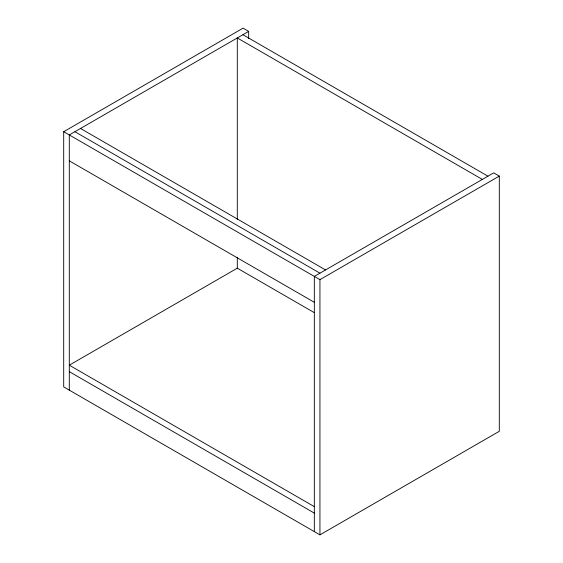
<?xml version="1.0" encoding="UTF-8"?>
<svg xmlns="http://www.w3.org/2000/svg" width="563" height="563" viewBox="0 0 563 563"><rect width="100%" height="100%" fill="white"/><g stroke="black" fill="none" stroke-linecap="round" stroke-linejoin="round"><path stroke-width="0.84" d="M314.33 531.613L314.33 276.412L493.702 172.855L499.304 176.092L499.304 431.293L319.939 534.85L63.696 386.908L63.696 131.707L243.061 28.15L248.67 31.387L248.67 38.404M248.67 31.387L69.298 134.944L69.298 390.145M63.696 131.707L319.939 279.649L499.304 176.092M242.906 34.716L487.938 176.184M482.329 179.421L237.297 37.953L237.297 219.486M80.509 128.47L325.541 269.937M74.907 131.707L319.939 273.175M69.298 160.835L314.33 302.303M314.154 312.564L237.297 268.185L69.298 365.183L314.33 506.651M69.298 371.65L314.33 513.118M319.939 279.649L319.939 534.85M237.297 257.192L237.297 268.593"/></g></svg>
